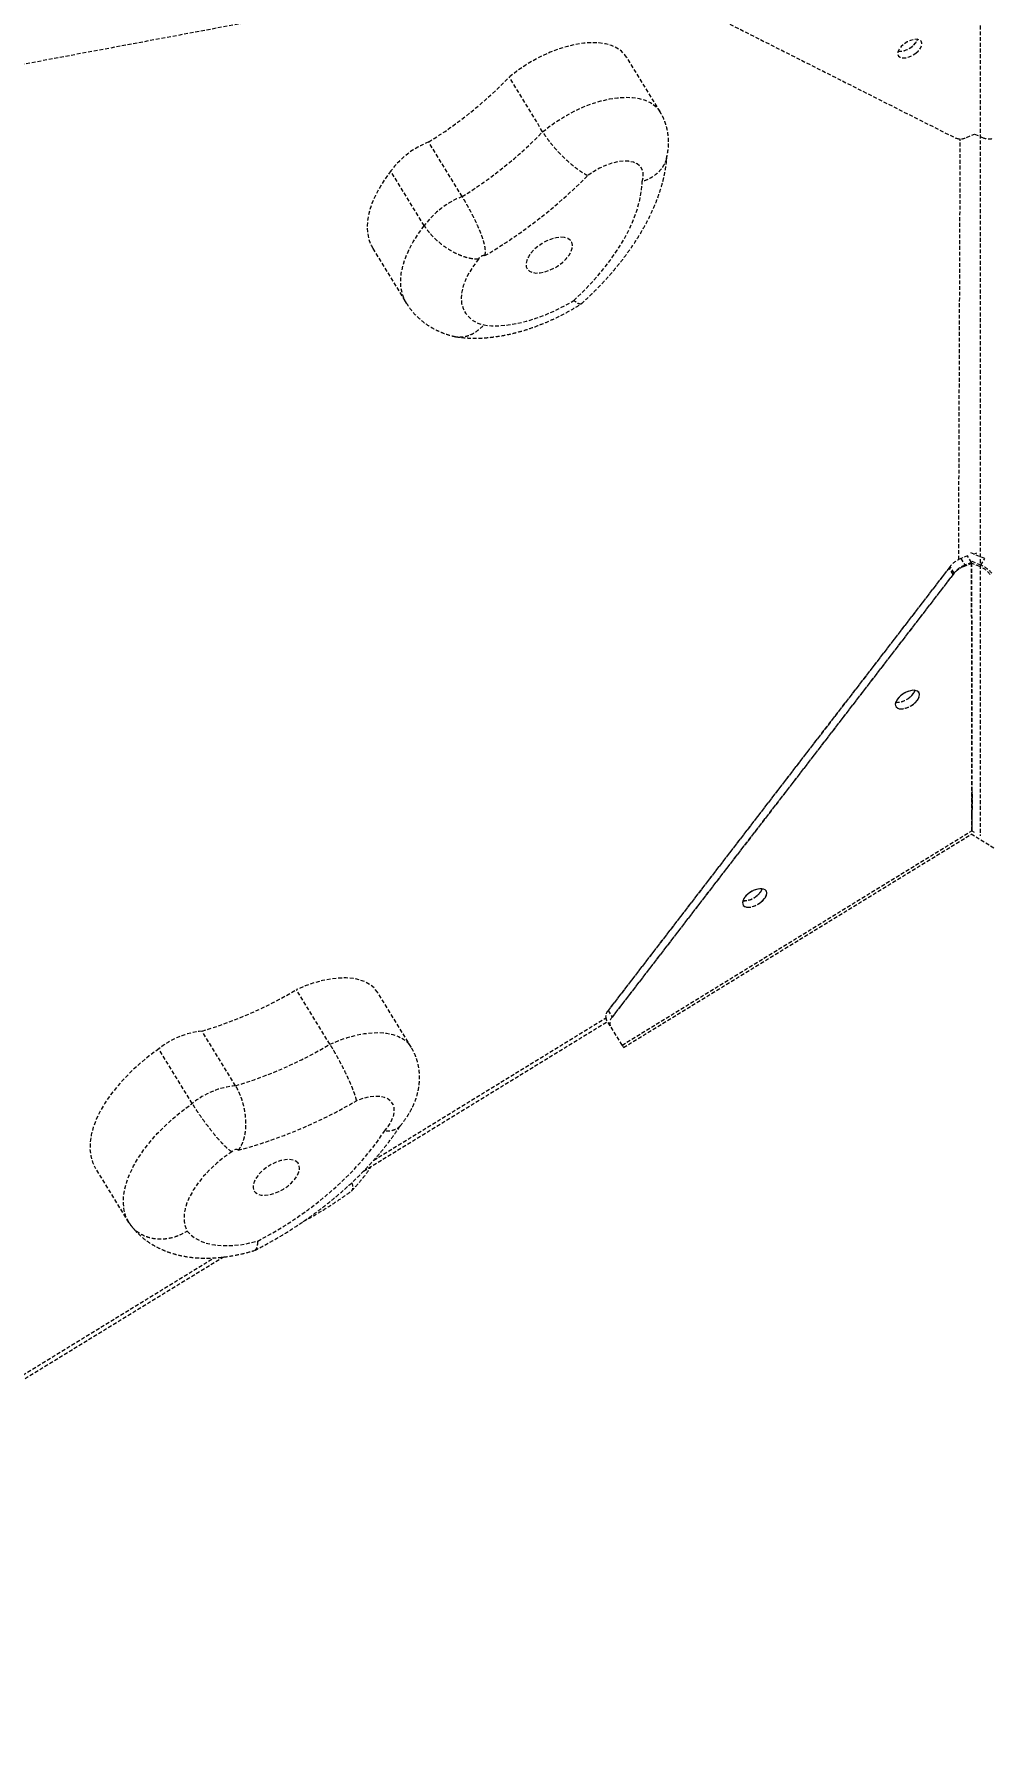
# Model space of a CAD drawing. Header units: millimetres. Extents: x -4077 to 3684, y -3420 to 2611.
# Drawn here: x -823 to -508, y -407 to 158 of the extents above; entities that cross this region are included whole.
import ezdxf

# ---------------------------------------------------------------- set-up
doc = ezdxf.new("R2010")
doc.units = ezdxf.units.MM
doc.linetypes.add('HIDDEN', pattern=[1.905, 1.27, -0.635])
for name, color, linetype in [('DIKOM_ОБЪЕКТ', 7, 'Continuous'), ('DIKOM_РАЗМЕР_ЗОНА', 7, 'Continuous'), ('DIKOM_РАЗМЕР_ОБЪЕКТА', 7, 'Continuous')]:
    doc.layers.add(name, color=color, linetype=linetype)
doc.styles.add('style1', font='arialbd.ttf', dxfattribs={"width": 0.8})
doc.dimstyles.new('1-50', dxfattribs={"dimtxt": 300, "dimasz": 200, "dimexe": 100, "dimexo": 0, "dimgap": 100, "dimtad": 1, "dimtxsty": 'style1', "dimcen": 200, "dimclrd": 7, "dimclre": 7, "dimclrt": 7, "dimadec": 1, "dimazin": 2, "dimtfac": 1, "dimtmove": 0, "dimatfit": 2, "dimfxl": 0, "dimlwd": 25, "dimlwe": 18, "dimarcsym": 0})

# ---------------------------------------------------------------- blocks, each defined once
blk = doc.blocks.new('*D0')
at = {"layer": 'Defpoints', "color": 0, "transparency": 16777216}
for p in [(223.24, 1107.53), (-2045.08, -653.43), (871.98, -653.43)]:
    blk.add_point(p, dxfattribs=at)
at = {"layer": 'DIKOM_РАЗМЕР_ОБЪЕКТА', "color": 7, "lineweight": 18, "transparency": 16777216}
for p, q in [((223.24, 1107.53), (-2145.08, 1107.53)), ((871.98, -653.43), (-2145.08, -653.43))]:
    blk.add_line(p, q, dxfattribs=at)
at = {"layer": 'DIKOM_РАЗМЕР_ОБЪЕКТА', "color": 7, "lineweight": 25, "transparency": 16777216}
blk.add_line((-2045.08, 907.53), (-2045.08, -453.43), dxfattribs=at)
at = {"layer": 'DIKOM_РАЗМЕР_ОБЪЕКТА', "color": 7, "transparency": 16777216}
for points in [[(-2078.42, 907.53), (-2011.75, 907.53), (-2045.08, 1107.53)], [(-2078.42, -453.43), (-2011.75, -453.43), (-2045.08, -653.43)]]:
    blk.add_solid(points, dxfattribs=at)
at = {"layer": 'DIKOM_РАЗМЕР_ОБЪЕКТА', "color": 7, "transparency": 16777216, "insert": (-2298.26, 227.05), "char_height": 300, "attachment_point": 5, "rotation": 90, "style": 'style1'}
blk.add_mtext('{\\fArial|b0|i0|c204|p34;1780}', dxfattribs=at)
blk = doc.blocks.new('*D1')
at = {"layer": 'Defpoints', "color": 0, "transparency": 16777216}
for p in [(1340.73, 88.5), (-1708.32, 11.5), (1340.73, -1149.05)]:
    blk.add_point(p, dxfattribs=at)
at = {"layer": 'DIKOM_РАЗМЕР_ОБЪЕКТА', "color": 7, "lineweight": 18, "transparency": 16777216}
for p, q in [((1340.73, 88.5), (1340.73, -1249.05)), ((-1708.32, 11.5), (-1708.32, -1249.05))]:
    blk.add_line(p, q, dxfattribs=at)
at = {"layer": 'DIKOM_РАЗМЕР_ОБЪЕКТА', "color": 7, "lineweight": 25, "transparency": 16777216}
blk.add_line((-1508.32, -1149.05), (1140.73, -1149.05), dxfattribs=at)
at = {"layer": 'DIKOM_РАЗМЕР_ОБЪЕКТА', "color": 7, "transparency": 16777216}
for points in [[(-1508.32, -1115.72), (-1508.32, -1182.39), (-1708.32, -1149.05)], [(1140.73, -1115.72), (1140.73, -1182.39), (1340.73, -1149.05)]]:
    blk.add_solid(points, dxfattribs=at)
at = {"layer": 'DIKOM_РАЗМЕР_ОБЪЕКТА', "color": 7, "transparency": 16777216, "insert": (-183.79, -895.78), "char_height": 300, "attachment_point": 5, "style": 'style1'}
blk.add_mtext('{\\fArial|b0|i0|c204|p34;3050}', dxfattribs=at)
blk = doc.blocks.new('*D2')
at = {"layer": 'Defpoints', "color": 0, "transparency": 16777216}
for p in [(3683.6, 50.11), (-3206.35, -308.67), (3683.6, -3320.17)]:
    blk.add_point(p, dxfattribs=at)
at = {"layer": 'DIKOM_РАЗМЕР_ЗОНА', "color": 7, "lineweight": 18, "transparency": 16777216}
for p, q in [((3683.6, 50.11), (3683.6, -3420.17)), ((-3206.35, -308.67), (-3206.35, -3420.17))]:
    blk.add_line(p, q, dxfattribs=at)
at = {"layer": 'DIKOM_РАЗМЕР_ЗОНА', "color": 7, "lineweight": 25, "transparency": 16777216}
blk.add_line((-3006.35, -3320.17), (3483.6, -3320.17), dxfattribs=at)
at = {"layer": 'DIKOM_РАЗМЕР_ЗОНА', "color": 7, "transparency": 16777216}
for points in [[(-3006.35, -3286.84), (-3006.35, -3353.5), (-3206.35, -3320.17)], [(3483.6, -3286.84), (3483.6, -3353.5), (3683.6, -3320.17)]]:
    blk.add_solid(points, dxfattribs=at)
at = {"layer": 'DIKOM_РАЗМЕР_ЗОНА', "color": 7, "transparency": 16777216, "insert": (474.26, -3067), "char_height": 300, "attachment_point": 5, "style": 'style1'}
blk.add_mtext('{\\fArial|b0|i0|c204|p34;6900}', dxfattribs=at)
blk = doc.blocks.new('*D3')
at = {"layer": 'Defpoints', "color": 0, "transparency": 16777216}
for p in [(-3626.93, 2611.22), (1348.49, 2611.22), (1348.49, -2791.94)]:
    blk.add_point(p, dxfattribs=at)
at = {"layer": 'DIKOM_РАЗМЕР_ЗОНА', "color": 7, "lineweight": 18, "transparency": 16777216}
for p, q in [((1348.49, 2611.22), (-3726.93, 2611.22)), ((1348.49, -2791.94), (-3726.93, -2791.94))]:
    blk.add_line(p, q, dxfattribs=at)
at = {"layer": 'DIKOM_РАЗМЕР_ЗОНА', "color": 7, "lineweight": 25, "transparency": 16777216}
blk.add_line((-3626.93, -2591.94), (-3626.93, 2411.22), dxfattribs=at)
at = {"layer": 'DIKOM_РАЗМЕР_ЗОНА', "color": 7, "transparency": 16777216}
for points in [[(-3660.26, 2411.22), (-3593.59, 2411.22), (-3626.93, 2611.22)], [(-3660.26, -2591.94), (-3593.59, -2591.94), (-3626.93, -2791.94)]]:
    blk.add_solid(points, dxfattribs=at)
at = {"layer": 'DIKOM_РАЗМЕР_ЗОНА', "color": 7, "transparency": 16777216, "insert": (-3880.1, 379.28), "char_height": 300, "attachment_point": 5, "rotation": 90, "style": 'style1'}
blk.add_mtext('{\\fArial|b0|i0|c204|p34;5400}', dxfattribs=at)

msp = doc.modelspace()

# ---------------------------------------------------------------- linework, layer by layer
at = {"layer": 'DIKOM_ОБЪЕКТ', "color": 7, "linetype": 'HIDDEN', "lineweight": 15}
for p, q in [((-509.573, 592.91), (-509.351, -108.569)), ((-632.007, 184.105), (-835.687, 146.007)), ((-629.935, 179.861), (-517.531, 123.134)), ((-615.673, 131.882), (-626.784, 150.014)), ((-654.643, 125.246), (-665.755, 143.378)), ((-513.912, 123.372), (-511.262, 124.432)), ((-511.263, 124.432), (-508.626, 123.354)), ((-681.35, 103.713), (-692.461, 121.846)), ((-516.536, -16.808), (-516.006, 122.875)), ((-693.932, 94.079), (-705.044, 112.211)), ((-711, 86.47), (-699.888, 68.338)), ((-513.582, -15.585), (-515.784, -16.466)), ((-515.784, -16.466), (-514.451, -18.642)), ((-515.152, -16.213), (-515.284, -16.159)), ((-512.249, -17.761), (-513.582, -15.585)), ((-507.815, -16.496), (-513.09, -14.339)), ((-511.556, -14.966), (-510.492, -14.517)), ((-509.165, -18.662), (-507.815, -16.496)), ((-519.412, -19.127), (-632.906, -166.538)), ((-519.742, -19.555), (-632.906, -166.538)), ((-518.079, -21.303), (-631.573, -168.714)), ((-518.409, -21.731), (-631.573, -168.714)), ((-518.409, -21.731), (-519.742, -19.555)), ((-518.079, -21.303), (-519.412, -19.127)), ((-514.935, -19.133), (-511.803, -17.81)), ((-512.249, -17.761), (-514.451, -18.642)), ((-509.165, -18.662), (-512.544, -17.28)), ((-512.14, -106.868), (-512.249, -17.761)), ((-509.56, -19.127), (-512.249, -17.998)), ((-512.249, -17.998), (-512.14, -106.868)), ((-509.56, -19.127), (-509.395, -18.856)), ((-628.279, -178.033), (-512.14, -106.868)), ((-628.279, -178.033), (-512.14, -106.868)), ((-512.14, -106.868), (-511.394, -107.323)), ((-627.81, -178.797), (-512.185, -107.947)), ((-627.81, -178.797), (-512.185, -107.947)), ((-512.397, -107.815), (-396.995, -179.747)), ((-725.247, -177.727), (-736.359, -159.595)), ((-698.327, -178.655), (-709.439, -160.523)), ((-710.716, -216.197), (-633.722, -169.015)), ((-632.219, -171.604), (-633.552, -169.428)), ((-632.906, -166.538), (-631.573, -168.714)), ((-756.583, -191.498), (-767.695, -173.365)), ((-714.152, -219.879), (-633.08, -170.198)), ((-628.279, -178.033), (-632.219, -171.604)), ((-770.976, -197.388), (-782.088, -179.255)), ((-792.075, -236.866), (-803.187, -218.734)), ((-840.254, -295.578), (-763.656, -248.638)), ((-839.469, -296.674), (-760.648, -248.372))]:
    msp.add_line(p, q, dxfattribs=at)
at = {"layer": 'DIKOM_ОБЪЕКТ', "color": 7, "linetype": 'HIDDEN', "lineweight": 15, "flags": 128}
for points in [[(-626.784, 150.014), (-627.321, 150.785), (-628.52, 152.022), (-630.003, 153.048), (-631.751, 153.85), (-633.743, 154.417), (-635.954, 154.743), (-638.357, 154.824), (-640.923, 154.659), (-643.618, 154.249), (-646.412, 153.601), (-649.268, 152.721), (-652.152, 151.622), (-655.028, 150.315), (-657.86, 148.818), (-660.615, 147.149), (-663.257, 145.328), (-665.755, 143.378)], [(-530.768, 151.332), (-529.856, 152.155), (-529.178, 153.033), (-528.788, 153.897), (-528.718, 154.675), (-528.973, 155.306), (-529.533, 155.737), (-530.352, 155.934), (-531.365, 155.881), (-532.488, 155.582), (-533.632, 155.061), (-534.703, 154.361), (-535.614, 153.539), (-536.293, 152.66), (-536.683, 151.797), (-536.753, 151.018), (-536.498, 150.388), (-535.938, 149.957), (-535.119, 149.76), (-534.106, 149.813), (-532.983, 150.112), (-531.839, 150.632), (-530.768, 151.332)], [(-654.643, 125.246), (-652.146, 127.196), (-649.503, 129.016), (-646.749, 130.686), (-643.916, 132.183), (-641.04, 133.489), (-638.156, 134.589), (-635.3, 135.468), (-632.507, 136.117), (-629.811, 136.526), (-627.246, 136.691), (-624.843, 136.61), (-622.632, 136.284), (-620.64, 135.717), (-618.892, 134.916), (-617.409, 133.89), (-616.209, 132.653), (-615.674, 131.884)], [(-621.585, 108.685), (-621.237, 110.166), (-621.231, 111.529), (-621.568, 112.735), (-622.238, 113.754), (-623.223, 114.556), (-624.495, 115.119), (-626.021, 115.428), (-627.758, 115.475), (-629.659, 115.259), (-631.672, 114.784), (-633.741, 114.065), (-635.81, 113.121), (-637.822, 111.978), (-639.723, 110.667)], [(-705.044, 112.211), (-707.033, 109.498), (-708.752, 106.785), (-710.187, 104.093), (-711.327, 101.443), (-712.161, 98.858), (-712.684, 96.359), (-712.891, 93.964), (-712.78, 91.694), (-712.353, 89.568), (-711.613, 87.601), (-711, 86.47)], [(-644.286, 69.209), (-640.926, 72.461), (-637.787, 75.779), (-634.886, 79.147), (-632.239, 82.546), (-629.86, 85.958), (-627.761, 89.365), (-625.955, 92.748), (-624.45, 96.09), (-623.255, 99.371), (-622.377, 102.576), (-621.819, 105.686), (-621.585, 108.685)], [(-699.887, 68.337), (-700.501, 69.469), (-701.242, 71.435), (-701.669, 73.562), (-701.779, 75.832), (-701.572, 78.226), (-701.049, 80.726), (-700.215, 83.311), (-699.076, 85.96), (-697.641, 88.652), (-695.922, 91.366), (-693.932, 94.079)], [(-647.418, 90.13), (-648.701, 90.2), (-650.137, 90.027), (-651.669, 89.619), (-653.232, 88.991), (-654.764, 88.17), (-656.201, 87.19), (-657.485, 86.089), (-658.563, 84.914), (-659.391, 83.712), (-659.935, 82.533), (-660.173, 81.425), (-660.094, 80.434), (-659.703, 79.599), (-659.016, 78.955), (-658.059, 78.529), (-656.873, 78.338), (-655.507, 78.389), (-654.015, 78.681), (-652.46, 79.202), (-650.904, 79.93), (-649.412, 80.835), (-648.044, 81.881), (-646.857, 83.025), (-645.899, 84.219), (-645.21, 85.416), (-644.817, 86.565), (-644.737, 87.62), (-644.973, 88.538), (-645.515, 89.281), (-646.341, 89.819), (-647.418, 90.13)], [(-675.951, 82.939), (-677.641, 80.716), (-679.056, 78.49), (-680.18, 76.287), (-680.998, 74.136), (-681.499, 72.063), (-681.679, 70.095), (-681.533, 68.256), (-681.064, 66.57), (-680.279, 65.056), (-679.186, 63.736), (-677.8, 62.624), (-676.138, 61.735), (-674.22, 61.08)], [(-674.22, 61.08), (-671.68, 60.846), (-668.961, 60.856), (-666.091, 61.11), (-663.098, 61.606), (-660.012, 62.337), (-656.865, 63.298), (-653.687, 64.479), (-650.51, 65.867), (-647.366, 67.449), (-644.286, 69.209)], [(-536.289, -66.332), (-535.345, -66.379), (-534.255, -66.177), (-533.108, -65.741), (-531.997, -65.107), (-531.012, -64.326), (-530.233, -63.461), (-529.722, -62.583), (-529.522, -61.762), (-529.648, -61.065), (-530.09, -60.549), (-530.813, -60.255), (-531.757, -60.208), (-532.847, -60.41), (-533.994, -60.846), (-535.105, -61.48), (-536.09, -62.262), (-536.869, -63.126), (-537.38, -64.005), (-537.58, -64.825), (-537.454, -65.522), (-537.012, -66.038), (-536.289, -66.332)], [(-531.583, -64.808), (-530.672, -63.986), (-529.994, -63.107), (-529.604, -62.243), (-529.533, -61.465), (-529.789, -60.834), (-530.349, -60.403), (-531.168, -60.206), (-532.181, -60.259), (-533.304, -60.558), (-534.448, -61.079), (-535.519, -61.779), (-536.43, -62.601), (-537.109, -63.48), (-537.499, -64.344), (-537.569, -65.122), (-537.314, -65.753), (-536.754, -66.184), (-535.934, -66.381), (-534.922, -66.328), (-533.798, -66.029), (-532.654, -65.508), (-531.583, -64.808)], [(-587.007, -132.206), (-586.062, -132.254), (-584.973, -132.052), (-583.826, -131.616), (-582.715, -130.981), (-581.73, -130.2), (-580.951, -129.335), (-580.44, -128.457), (-580.24, -127.636), (-580.366, -126.94), (-580.808, -126.424), (-581.53, -126.13), (-582.475, -126.082), (-583.565, -126.285), (-584.711, -126.721), (-585.822, -127.355), (-586.807, -128.136), (-587.587, -129.001), (-588.097, -129.879), (-588.298, -130.7), (-588.172, -131.397), (-587.729, -131.913), (-587.007, -132.206)], [(-582.301, -130.683), (-581.389, -129.86), (-580.711, -128.982), (-580.321, -128.118), (-580.251, -127.339), (-580.506, -126.709), (-581.066, -126.278), (-581.886, -126.081), (-582.898, -126.134), (-584.022, -126.433), (-585.165, -126.953), (-586.236, -127.653), (-587.148, -128.476), (-587.826, -129.355), (-588.216, -130.218), (-588.287, -130.997), (-588.031, -131.627), (-587.471, -132.059), (-586.652, -132.256), (-585.639, -132.202), (-584.516, -131.903), (-583.372, -131.383), (-582.301, -130.683)], [(-709.439, -160.523), (-709.522, -160.39), (-710.585, -159.06), (-711.94, -157.935), (-713.568, -157.029), (-715.45, -156.352), (-717.564, -155.914), (-719.882, -155.72), (-722.376, -155.772), (-725.015, -156.069), (-727.768, -156.608), (-730.599, -157.382), (-733.475, -158.382), (-736.359, -159.595)], [(-725.247, -177.727), (-722.363, -176.514), (-719.488, -175.514), (-716.656, -174.74), (-713.904, -174.201), (-711.264, -173.904), (-708.77, -173.852), (-706.452, -174.047), (-704.339, -174.485), (-702.456, -175.161), (-700.828, -176.067), (-699.474, -177.193), (-698.41, -178.523), (-698.328, -178.654)], [(-782.088, -179.255), (-785.227, -181.58), (-788.207, -184.021), (-791.005, -186.559), (-793.599, -189.174), (-795.966, -191.844), (-798.088, -194.548), (-799.948, -197.264), (-801.531, -199.969), (-802.823, -202.644), (-803.815, -205.264), (-804.499, -207.81), (-804.869, -210.262), (-804.922, -212.598), (-804.657, -214.8), (-804.077, -216.851), (-803.187, -218.734)], [(-628.279, -178.033), (-628.077, -178.362), (-627.93, -178.602), (-627.84, -178.748), (-627.81, -178.797), (-627.81, -178.797)], [(-628.279, -178.033), (-628.077, -178.362), (-627.93, -178.602), (-627.84, -178.748), (-627.81, -178.797), (-627.81, -178.797)], [(-792.075, -236.866), (-792.966, -234.984), (-793.546, -232.933), (-793.81, -230.73), (-793.757, -228.394), (-793.388, -225.943), (-792.704, -223.397), (-791.712, -220.776), (-790.419, -218.102), (-788.836, -215.396), (-786.976, -212.68), (-784.854, -209.976), (-782.487, -207.306), (-779.894, -204.692), (-777.096, -202.154), (-774.115, -199.712), (-770.976, -197.388)], [(-707.185, -206.576), (-705.906, -204.991), (-704.913, -203.397), (-704.235, -201.839), (-703.89, -200.359), (-703.887, -198.998), (-704.227, -197.792), (-704.899, -196.776), (-705.887, -195.976), (-707.162, -195.415), (-708.689, -195.107), (-710.428, -195.062), (-712.33, -195.281), (-714.343, -195.758), (-716.413, -196.479)], [(-749.192, -243.081), (-744.855, -240.713), (-740.6, -238.172), (-736.45, -235.471), (-732.426, -232.625), (-728.55, -229.648), (-724.843, -226.558), (-721.325, -223.369), (-718.014, -220.101), (-714.929, -216.769), (-712.086, -213.392), (-709.5, -209.988), (-707.185, -206.576)], [(-757.844, -213.423), (-760.452, -215.302), (-762.9, -217.303), (-765.16, -219.401), (-767.203, -221.57), (-769.002, -223.783), (-770.536, -226.011), (-771.786, -228.228), (-772.735, -230.404), (-773.371, -232.513), (-773.687, -234.529), (-773.679, -236.425), (-773.347, -238.179), (-772.695, -239.768)], [(-755.767, -212.956), (-755.89, -212.808), (-756.086, -212.717), (-756.343, -212.69), (-756.643, -212.729), (-756.965, -212.83), (-757.287, -212.987), (-757.587, -213.19), (-757.844, -213.423)], [(-735.846, -217.234), (-736.55, -216.602), (-737.52, -216.188), (-738.717, -216.01), (-740.092, -216.074), (-741.588, -216.379), (-743.146, -216.912), (-744.699, -217.651), (-746.186, -218.565), (-747.545, -219.617), (-748.721, -220.765), (-749.665, -221.961), (-750.339, -223.156), (-750.715, -224.301), (-750.778, -225.35), (-750.525, -226.26), (-749.967, -226.992), (-749.126, -227.518), (-748.037, -227.815), (-746.744, -227.872), (-745.301, -227.687), (-743.766, -227.266), (-742.202, -226.627), (-740.674, -225.796), (-739.244, -224.808), (-737.97, -223.702), (-736.904, -222.524), (-736.091, -221.323), (-735.564, -220.146), (-735.343, -219.044), (-735.439, -218.059), (-735.846, -217.234)], [(-772.695, -239.768), (-771.371, -241.131), (-769.765, -242.285), (-767.893, -243.219), (-765.773, -243.922), (-763.428, -244.387), (-760.879, -244.611), (-758.153, -244.591), (-755.278, -244.327), (-752.28, -243.822), (-749.192, -243.081)]]:
    msp.add_lwpolyline(points, dxfattribs=at)
at = {"layer": 'DIKOM_ОБЪЕКТ', "color": 7, "linetype": 'HIDDEN', "lineweight": 15}
for centre, radius, start, end in [((-536.382, 158.8), 6.849, 267.90285, 335.08543), ((-536.23, 157.961), 6.012, 266.18016, 304.58445), ((-535.691, 158.313), 6.03, 298.4526, 336.53904), ((-765.801, 240.136), 139.18, 301.79867, 315.95737), ((-754.691, 222.005), 139.183, 301.79884, 315.9573), ((-682.247, 95.472), 28.283, 111.17214, 143.71164), ((-516.005, 127.565), 4.686, 251.00198, 296.53233), ((-506.501, 127.53), 4.685, 243.02962, 288.56948), ((-759.149, 228.923), 168.069, 300.49635, 315.28219), ((-671.135, 77.34), 28.282, 111.17177, 143.71202), ((-674.086, 82.052), 2.065, 83.63594, 154.54812), ((-512.546, -24.685), 8.835, 111.50644, 141.01183), ((-511.559, -27.27), 8.809, 112.53212, 141.04255), ((-511.213, -26.86), 8.833, 111.50397, 141.01436), ((-512.918, -27.273), 8.811, 39.09152, 67.5952), ((-512.467, -26.857), 8.835, 38.5518, 68.05497), ((-537.198, -57.342), 6.848, 267.89891, 335.09388), ((-536.511, -57.852), 6.016, 298.42551, 336.75528), ((-536.1, -58.102), 5.537, 305.09513, 337.44721), ((-537.062, -58.187), 6.019, 266.28908, 304.56983), ((-537.065, -57.917), 6.28, 266.49072, 311.33492), ((-587.78, -124.061), 6.019, 266.29082, 304.56797), ((-587.915, -123.216), 6.848, 267.89776, 335.09504), ((-587.782, -123.792), 6.279, 266.48692, 311.33872), ((-587.228, -123.727), 6.016, 298.42544, 336.75689), ((-586.818, -123.976), 5.537, 305.09541, 337.44675), ((-807.213, -40.901), 138.234, 286.6115, 300.83507), ((-631.05, -168.47), 2.679, 133.84762, 200.95593), ((-629.717, -170.646), 2.679, 133.84625, 200.95569), ((-765.202, -199.986), 26.737, 95.3492, 129.16401), ((-796.103, -59.03), 138.237, 286.61168, 300.83489), ((-754.091, -218.118), 26.737, 95.3492, 129.16401), ((-797.849, -57.213), 161.329, 285.12025, 300.31724)]:
    msp.add_arc(centre, radius, start, end, dxfattribs=at)
msp.add_ellipse((-512.118, -100.869), major_axis=(0.026, 7.053), ratio=0.0000538, start_param=4.4871594, end_param=8.9205742, dxfattribs=at)
for points, knots in [([(-613.589, 116.282), (-613.577, 116.32), (-613.323, 117.143), (-613.041, 118.79), (-612.816, 121.195), (-612.893, 123.573), (-613.251, 125.983), (-613.942, 128.373), (-614.772, 130.38), (-615.465, 131.479), (-615.709, 131.865)], [0, 0, 0, 0, 0.0074451, 0.1613813, 0.3110665, 0.4576645, 0.6020959, 0.7609869, 0.9160329, 1, 1, 1, 1]), ([(-639.723, 110.667), (-639.731, 110.671), (-640.334, 110.973), (-641.489, 111.649), (-643.328, 112.945), (-645.073, 114.336), (-646.878, 115.937), (-648.654, 117.675), (-650.385, 119.538), (-651.981, 121.443), (-653.447, 123.38), (-654.241, 124.618), (-654.643, 125.246)], [0, 0, 0, 0, 0.0020403, 0.1451445, 0.2509348, 0.359756, 0.4650819, 0.5734313, 0.6785517, 0.7867062, 0.8918266, 1, 1, 1, 1]), ([(-641.836, 68.108), (-641.515, 68.397), (-639.967, 69.792), (-637.312, 72.365), (-633.955, 75.858), (-630.799, 79.443), (-627.851, 83.108), (-625.126, 86.847), (-622.638, 90.651), (-620.403, 94.511), (-618.437, 98.416), (-616.761, 102.351), (-615.388, 106.295), (-614.348, 110.223), (-613.644, 113.906), (-613.452, 116.271), (-613.365, 117.34)], [0, 0, 0, 0, 0.0196402, 0.0949164, 0.1704329, 0.2462546, 0.3224187, 0.3989505, 0.475853, 0.553095, 0.6305936, 0.7081428, 0.7854275, 0.8620723, 0.9376624, 1, 1, 1, 1]), ([(-613.596, 116.284), (-613.603, 116.243), (-613.709, 115.567), (-614.307, 114.316), (-615.391, 112.622), (-616.898, 111.12), (-618.897, 109.733), (-620.567, 109.006), (-621.57, 108.69), (-621.585, 108.685)], [0, 0, 0, 0, 0.01162383, 0.19378398, 0.38120352, 0.56383108, 0.75171499, 0.99628703, 1, 1, 1, 1]), ([(-673.857, 84.104), (-673.855, 84.11), (-673.702, 84.54), (-673.603, 85.415), (-673.742, 86.93), (-674.17, 88.737), (-674.867, 90.817), (-675.756, 93.023), (-676.769, 95.261), (-677.884, 97.525), (-679.037, 99.712), (-680.215, 101.826), (-680.968, 103.078), (-681.35, 103.713)], [0, 0, 0, 0, 0.0010797, 0.0812573, 0.1643744, 0.2682251, 0.3751112, 0.4780719, 0.5839574, 0.6864877, 0.7919606, 0.8944908, 1, 1, 1, 1]), ([(-675.951, 82.939), (-675.961, 82.939), (-676.855, 82.888), (-678.446, 83.06), (-680.839, 83.712), (-683.032, 84.601), (-685.231, 85.763), (-687.338, 87.141), (-689.334, 88.719), (-691.121, 90.422), (-692.71, 92.232), (-693.521, 93.457), (-693.932, 94.079)], [0, 0, 0, 0, 0.0016821, 0.1432324, 0.2488651, 0.3575576, 0.4631187, 0.5717351, 0.6772719, 0.7858663, 0.8914044, 1, 1, 1, 1]), ([(-699.872, 68.344), (-699.443, 67.677), (-698.531, 66.258), (-696.83, 64.318), (-694.872, 62.502), (-692.714, 60.917), (-690.38, 59.559), (-687.873, 58.437), (-685.781, 57.724), (-684.522, 57.413), (-684.174, 57.327)], [0, 0, 0, 0, 0.1199276, 0.2550069, 0.3897123, 0.5250401, 0.6620249, 0.8017285, 0.9452109, 1, 1, 1, 1]), ([(-683.514, 57.195), (-682.966, 57.113), (-681.319, 56.865), (-678.492, 56.68), (-675.007, 56.704), (-671.42, 57), (-667.761, 57.555), (-664.068, 58.358), (-660.372, 59.396), (-656.696, 60.653), (-653.058, 62.115), (-649.474, 63.77), (-645.965, 65.612), (-643.444, 67.072), (-642.109, 67.926), (-641.888, 68.068)], [0, 0, 0, 0, 0.0417516, 0.125626, 0.2107203, 0.2971841, 0.3842259, 0.4711168, 0.5575716, 0.6434931, 0.728908, 0.8139085, 0.8986196, 0.9831816, 1, 1, 1, 1]), ([(-641.84, 68.113), (-641.845, 68.103), (-641.908, 67.954), (-642.27, 67.977), (-643.014, 68.245), (-643.782, 68.793), (-644.281, 69.205), (-644.286, 69.209)], [0, 0, 0, 0, 0.0200289, 0.3043953, 0.596797, 0.9953954, 1, 1, 1, 1]), ([(-684.167, 57.352), (-684.056, 57.314), (-683.361, 57.078), (-681.974, 57.042), (-680.082, 57.276), (-678.185, 57.969), (-676.205, 59.147), (-674.91, 60.315), (-674.236, 61.063), (-674.22, 61.08)], [0, 0, 0, 0, 0.033961, 0.2130196, 0.3972647, 0.5764167, 0.7607539, 0.9943199, 1, 1, 1, 1]), ([(-716.413, -196.479), (-716.415, -196.47), (-716.549, -195.859), (-716.901, -194.642), (-717.649, -192.606), (-718.488, -190.593), (-719.472, -188.426), (-720.553, -186.204), (-721.715, -183.944), (-722.9, -181.752), (-724.101, -179.628), (-724.861, -178.367), (-725.247, -177.727)], [0, 0, 0, 0, 0.002043, 0.1451475, 0.2509378, 0.3597596, 0.4650851, 0.573434, 0.6785532, 0.7867076, 0.8918287, 1, 1, 1, 1]), ([(-701.988, -204.901), (-701.915, -204.817), (-701.156, -203.953), (-699.935, -202.277), (-698.441, -199.855), (-697.278, -197.438), (-696.402, -195.005), (-695.815, -192.572), (-695.513, -190.155), (-695.491, -187.765), (-695.746, -185.42), (-696.297, -183.073), (-697.125, -180.785), (-697.939, -179.352), (-698.333, -178.658)], [0, 0, 0, 0, 0.0114202, 0.1186536, 0.2166771, 0.3119554, 0.4038303, 0.4925129, 0.5785951, 0.6627148, 0.7454315, 0.8272057, 0.9163228, 1, 1, 1, 1]), ([(-755.767, -212.956), (-755.762, -212.95), (-755.36, -212.511), (-754.714, -211.551), (-753.957, -209.833), (-753.416, -207.763), (-753.142, -205.393), (-753.146, -202.91), (-753.407, -200.426), (-753.906, -197.956), (-754.613, -195.617), (-755.503, -193.404), (-756.22, -192.139), (-756.583, -191.498)], [0, 0, 0, 0, 0.0010787, 0.0812554, 0.1643755, 0.2682229, 0.3751112, 0.4780714, 0.5839567, 0.6864858, 0.7919601, 0.8944896, 1, 1, 1, 1]), ([(-757.844, -213.423), (-757.851, -213.419), (-758.414, -213.097), (-759.381, -212.281), (-760.913, -210.757), (-762.376, -209.139), (-763.909, -207.315), (-765.446, -205.374), (-766.976, -203.336), (-768.425, -201.3), (-769.795, -199.275), (-770.579, -198.023), (-770.976, -197.388)], [0, 0, 0, 0, 0.0016794, 0.1432315, 0.2488628, 0.3575567, 0.4631164, 0.5717343, 0.6772704, 0.7858655, 0.8914028, 1, 1, 1, 1]), ([(-750.217, -246.16), (-749.837, -245.968), (-747.955, -245.019), (-744.613, -243.19), (-740.234, -240.616), (-735.95, -237.882), (-731.775, -235.006), (-727.724, -231.996), (-723.81, -228.86), (-720.046, -225.607), (-716.447, -222.246), (-713.025, -218.786), (-709.792, -215.234), (-706.769, -211.597), (-704.043, -208.019), (-702.447, -205.634), (-701.691, -204.506)], [0, 0, 0, 0, 0.0190949, 0.0945668, 0.1699956, 0.2454168, 0.3208667, 0.3963827, 0.4720096, 0.547793, 0.6237792, 0.700014, 0.7765421, 0.8534031, 0.9306277, 1, 1, 1, 1]), ([(-702.022, -204.871), (-702.126, -205.014), (-702.482, -205.504), (-703.444, -206.067), (-705.002, -206.577), (-706.355, -206.638), (-707.173, -206.577), (-707.185, -206.576)], [0, 0, 0, 0, 0.1090375, 0.3719921, 0.642509, 0.9946489, 1, 1, 1, 1]), ([(-718.1, -226.441), (-717.88, -226.213), (-716.761, -225.052), (-714.892, -222.878), (-712.916, -220.381), (-711.89, -218.815), (-711.538, -218.277)], [0, 0, 0, 0, 0.0879242, 0.4474654, 0.8104475, 1, 1, 1, 1]), ([(-718.045, -223.695), (-718.011, -223.788), (-717.806, -224.354), (-717.714, -225.142), (-717.752, -225.99), (-718.007, -226.288), (-718.121, -226.422)], [0, 0, 0, 0, 0.0662507, 0.4039471, 0.7334471, 1, 1, 1, 1]), ([(-734.177, -236.624), (-732.941, -235.945), (-730.224, -234.452), (-726.124, -231.948), (-722.031, -229.283), (-719.45, -227.433), (-718.238, -226.565)], [0, 0, 0, 0, 0.2244308, 0.4932239, 0.7620445, 1, 1, 1, 1]), ([(-792.075, -236.866), (-791.672, -237.448), (-790.854, -238.627), (-789.213, -240.055), (-787.302, -241.193), (-785.178, -241.969), (-782.871, -242.381), (-780.485, -242.408), (-778.045, -242.05), (-775.427, -241.252), (-773.657, -240.37), (-772.717, -239.782), (-772.695, -239.768)], [0, 0, 0, 0, 0.1057735, 0.2146138, 0.3203875, 0.4292265, 0.5350208, 0.6438789, 0.7497289, 0.8586433, 0.9966448, 1, 1, 1, 1]), ([(-791.442, -237.77), (-791.024, -238.298), (-790.032, -239.556), (-788.223, -241.331), (-786.047, -243.081), (-783.673, -244.602), (-781.116, -245.898), (-778.377, -246.964), (-775.458, -247.795), (-772.359, -248.383), (-769.089, -248.718), (-765.665, -248.791), (-762.117, -248.598), (-758.481, -248.143), (-754.798, -247.427), (-752.092, -246.75), (-750.624, -246.301), (-750.39, -246.23)], [0, 0, 0, 0, 0.04660974, 0.11084107, 0.1752832, 0.24047021, 0.30687638, 0.37495655, 0.44510801, 0.51758571, 0.59241297, 0.66930284, 0.74768571, 0.82686789, 0.90612544, 0.98506025, 1, 1, 1, 1]), ([(-750.22, -246.155), (-750.05, -246.034), (-749.693, -245.781), (-749.315, -244.809), (-749.198, -243.786), (-749.192, -243.089), (-749.192, -243.081)], [0, 0, 0, 0, 0.2766994, 0.5807418, 0.9952045, 1, 1, 1, 1])]:
    msp.add_open_spline(points, degree=3, knots=knots, dxfattribs=at)

# ---------------------------------------------------------------- dimensions: what is measured, and where the dimension line sits
at = {"layer": 'DIKOM_РАЗМЕР_ЗОНА'}
dim = msp.add_linear_dim(base=(-3626.927, 2611.221), p1=(1348.49, -2791.939), p2=(1348.49, 2611.221), angle=90, text='{\\fArial|b0|i0|c204|p34;5400}', dimstyle='1-50', dxfattribs=at)
dim.commit()
dim.dimension.update_dxf_attribs({"geometry": '*D3', "text_midpoint": (-3626.927, 379.285), "dimtype": 160})
dim = msp.add_linear_dim(base=(3683.596, -3320.169), p1=(-3206.352, -308.669), p2=(3683.596, 50.109), text='{\\fArial|b0|i0|c204|p34;6900}', dimstyle='1-50', dxfattribs=at)
dim.commit()
dim.dimension.update_dxf_attribs({"geometry": '*D2', "text_midpoint": (474.264, -3320.169), "dimtype": 160})
at = {"layer": 'DIKOM_РАЗМЕР_ОБЪЕКТА'}
dim = msp.add_linear_dim(base=(-2045.084, -653.434), p1=(223.238, 1107.531), p2=(871.98, -653.434), angle=90, text='{\\fArial|b0|i0|c204|p34;1780}', dimstyle='1-50', dxfattribs=at)
dim.commit()
dim.dimension.update_dxf_attribs({"geometry": '*D0', "text_midpoint": (-2045.084, 227.048), "dimtype": 160})
dim = msp.add_linear_dim(base=(1340.735, -1149.052), p1=(-1708.316, 11.502), p2=(1340.735, 88.5), text='{\\fArial|b0|i0|c204|p34;3050}', dimstyle='1-50', dxfattribs=at)
dim.commit()
dim.dimension.update_dxf_attribs({"geometry": '*D1', "text_midpoint": (-183.791, -1149.052), "dimtype": 160})

doc.saveas('drawing.dxf')
